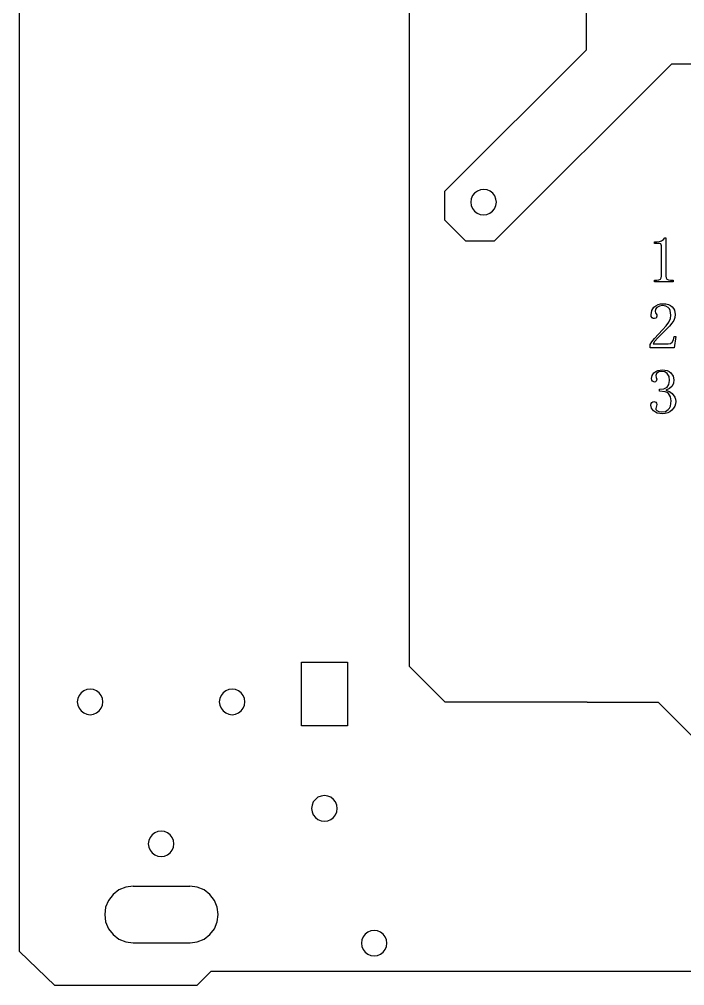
# Model space of a CAD drawing. Header units: inches. Extents: x -310 to 310, y -185 to 185.
# Drawn here: x -310.5 to -216.7, y -185 to -48.7 of the extents above; entities that cross this region are included whole.
import ezdxf

# ---------------------------------------------------------------- set-up
doc = ezdxf.new("R2010")
doc.units = ezdxf.units.IN
doc.header["$MEASUREMENT"] = 0

msp = doc.modelspace()

# ---------------------------------------------------------------- linework, layer by layer
for p, q in [((-310.47, -180.22), (-310.47, 179.97)), ((-255.47, -140.03), (-255.47, 139.97)), ((-230.54, -53.03), (-230.54, -33.03)), ((-250.54, -73.03), (-230.54, -53.03)), ((-243.54, -80.03), (-218.54, -55.03)), ((-218.54, -55.03), (-62.54, -55.03)), ((-250.54, -73.03), (-250.54, -77.03)), ((-246.31, -73.23), (-246.6, -73.6)), ((-245.93, -72.95), (-246.31, -73.23)), ((-245.5, -72.78), (-245.93, -72.95)), ((-245.03, -72.72), (-245.5, -72.78)), ((-244.57, -72.79), (-245.03, -72.72)), ((-244.13, -72.97), (-244.57, -72.79)), ((-243.77, -73.26), (-244.13, -72.97)), ((-243.48, -73.64), (-243.77, -73.26)), ((-246.79, -74.04), (-246.85, -74.5)), ((-246.85, -74.5), (-246.8, -74.97)), ((-246.6, -73.6), (-246.79, -74.04)), ((-243.31, -74.08), (-243.48, -73.64)), ((-243.32, -75.01), (-243.25, -74.54)), ((-243.25, -74.54), (-243.31, -74.08)), ((-246.8, -74.97), (-246.62, -75.4)), ((-246.62, -75.4), (-246.34, -75.78)), ((-246.34, -75.78), (-245.97, -76.07)), ((-245.97, -76.07), (-245.54, -76.25)), ((-245.54, -76.25), (-245.07, -76.32)), ((-245.07, -76.32), (-244.61, -76.27)), ((-244.61, -76.27), (-244.17, -76.09)), ((-244.17, -76.09), (-243.79, -75.81)), ((-243.79, -75.81), (-243.5, -75.44)), ((-243.5, -75.44), (-243.32, -75.01)), ((-250.54, -77.03), (-247.54, -80.03)), ((-245.47, -80.03), (-247.54, -80.03)), ((-243.54, -80.03), (-245.47, -80.03)), ((-220.98, -80.33), (-220.98, -80.11)), ((-220.98, -80.11), (-220.66, -80.11)), ((-220.33, -80.33), (-220.98, -80.33)), ((-220.66, -80.11), (-220.27, -80.07)), ((-220.06, -80.41), (-220.33, -80.33)), ((-220.27, -80.07), (-219.96, -79.97)), ((-219.97, -80.66), (-220.06, -80.41)), ((-219.96, -79.97), (-219.71, -79.78)), ((-219.71, -79.78), (-219.53, -79.53)), ((-219.53, -79.53), (-219.38, -79.53)), ((-219.38, -79.53), (-219.38, -84.95)), ((-219.97, -84.95), (-219.97, -80.66)), ((-220.98, -85.75), (-220.98, -85.53)), ((-220.98, -85.53), (-220.66, -85.53)), ((-218.33, -85.75), (-220.98, -85.75)), ((-220.66, -85.53), (-220.35, -85.49)), ((-220.35, -85.49), (-220.14, -85.38)), ((-220.14, -85.38), (-220.01, -85.2)), ((-220.01, -85.2), (-219.97, -84.95)), ((-219.38, -84.95), (-219.34, -85.2)), ((-219.34, -85.2), (-219.21, -85.38)), ((-219.21, -85.38), (-219, -85.49)), ((-219, -85.49), (-218.69, -85.53)), ((-218.69, -85.53), (-218.33, -85.53)), ((-218.33, -85.53), (-218.33, -85.75)), ((-221.46, -90.4), (-221.36, -89.81)), ((-221.36, -89.81), (-221.06, -89.35)), ((-221.06, -89.35), (-220.77, -89.12)), ((-220.82, -89.63), (-220.87, -89.93)), ((-220.87, -89.93), (-220.84, -90.13)), ((-220.66, -89.38), (-220.82, -89.63)), ((-220.77, -89.12), (-220.46, -88.97)), ((-220.28, -89.17), (-220.66, -89.38)), ((-220.46, -88.97), (-220.12, -88.87)), ((-219.82, -89.09), (-220.28, -89.17)), ((-220.12, -88.87), (-219.75, -88.84)), ((-219.37, -89.17), (-219.82, -89.09)), ((-219.75, -88.84), (-219.35, -88.87)), ((-219.02, -89.38), (-219.37, -89.17)), ((-219.35, -88.87), (-219.01, -88.95)), ((-218.86, -89.57), (-219.02, -89.38)), ((-219.01, -88.95), (-218.72, -89.08)), ((-218.75, -89.81), (-218.86, -89.57)), ((-218.66, -90.44), (-218.75, -89.81)), ((-218.72, -89.08), (-218.47, -89.27)), ((-218.47, -89.27), (-218.28, -89.51)), ((-218.28, -89.51), (-218.15, -89.77)), ((-218.15, -89.77), (-218.04, -90.37)), ((-221.42, -90.66), (-221.46, -90.4)), ((-221.31, -90.84), (-221.42, -90.66)), ((-221.17, -90.92), (-221.31, -90.84)), ((-220.98, -90.95), (-221.17, -90.92)), ((-220.71, -90.86), (-220.98, -90.95)), ((-220.84, -90.13), (-220.73, -90.29)), ((-220.73, -90.29), (-220.65, -90.42)), ((-220.62, -90.58), (-220.71, -90.86)), ((-220.65, -90.42), (-220.62, -90.58)), ((-218.96, -91.44), (-218.73, -90.92)), ((-218.73, -90.92), (-218.66, -90.44)), ((-218.25, -91.19), (-218.51, -91.6)), ((-218.09, -90.78), (-218.25, -91.19)), ((-218.04, -90.37), (-218.09, -90.78)), ((-220.97, -93.73), (-219.86, -92.55)), ((-218.87, -92), (-220.5, -93.65)), ((-219.86, -92.55), (-219.33, -91.98)), ((-219.33, -91.98), (-218.96, -91.44)), ((-218.51, -91.6), (-218.87, -92)), ((-221.34, -94.2), (-220.97, -93.73)), ((-220.5, -93.65), (-220.95, -94.18)), ((-218.48, -94.26), (-218.3, -93.94)), ((-218.3, -93.94), (-218.18, -93.49)), ((-218.18, -93.49), (-217.97, -93.49)), ((-217.97, -93.49), (-218.18, -95.06)), ((-221.57, -94.58), (-221.34, -94.2)), ((-221.57, -95.06), (-221.57, -94.58)), ((-218.18, -95.06), (-221.57, -95.06)), ((-220.95, -94.18), (-221.17, -94.51)), ((-221.17, -94.51), (-219.02, -94.51)), ((-219.02, -94.51), (-218.72, -94.45)), ((-218.72, -94.45), (-218.48, -94.26)), ((-221.38, -99.38), (-221.3, -98.95)), ((-221.35, -99.61), (-221.38, -99.38)), ((-221.3, -98.95), (-221.06, -98.58)), ((-221.06, -98.58), (-220.8, -98.39)), ((-220.8, -98.39), (-220.51, -98.26)), ((-220.69, -98.69), (-220.8, -98.95)), ((-220.8, -98.95), (-220.73, -99.24)), ((-220.66, -99.49), (-220.74, -99.79)), ((-220.73, -99.24), (-220.66, -99.49)), ((-220.35, -98.47), (-220.69, -98.69)), ((-220.51, -98.26), (-219.82, -98.15)), ((-219.97, -98.4), (-220.35, -98.47)), ((-219.51, -98.47), (-219.97, -98.4)), ((-219.82, -98.15), (-219.17, -98.26)), ((-219.17, -98.69), (-219.51, -98.47)), ((-219.17, -98.26), (-218.89, -98.39)), ((-218.92, -99.12), (-219.17, -98.69)), ((-218.84, -99.67), (-218.92, -99.12)), ((-218.89, -98.39), (-218.66, -98.58)), ((-218.66, -98.58), (-218.33, -99.05)), ((-218.33, -99.05), (-218.22, -99.57)), ((-221.24, -99.78), (-221.35, -99.61)), ((-220.98, -99.89), (-221.24, -99.78)), ((-220.84, -99.87), (-220.98, -99.89)), ((-220.74, -99.79), (-220.84, -99.87)), ((-220.26, -100.91), (-219.64, -100.83)), ((-219.64, -100.83), (-219.19, -100.6)), ((-218.85, -100.78), (-219.35, -101.02)), ((-219.19, -100.6), (-218.93, -100.22)), ((-218.93, -100.22), (-218.84, -99.67)), ((-218.5, -100.46), (-218.85, -100.78)), ((-218.29, -100.05), (-218.5, -100.46)), ((-218.22, -99.57), (-218.29, -100.05)), ((-220.26, -101.17), (-220.26, -100.91)), ((-219.48, -101.26), (-220.26, -101.17)), ((-219.2, -101.37), (-219.48, -101.26)), ((-219.35, -101.02), (-218.84, -101.23)), ((-218.98, -101.53), (-219.2, -101.37)), ((-218.71, -101.97), (-218.98, -101.53)), ((-218.84, -101.23), (-218.47, -101.49)), ((-218.62, -102.55), (-218.71, -101.97)), ((-218.47, -101.49), (-218.09, -102.03)), ((-218.09, -102.03), (-218, -102.32)), ((-221.49, -103.17), (-221.46, -102.94)), ((-221.39, -103.58), (-221.49, -103.17)), ((-221.46, -102.94), (-221.35, -102.77)), ((-221.09, -103.97), (-221.39, -103.58)), ((-221.35, -102.77), (-221.2, -102.66)), ((-221.2, -102.66), (-221.06, -102.62)), ((-221.06, -102.62), (-220.8, -102.73)), ((-220.8, -102.73), (-220.69, -102.88)), ((-220.69, -103.27), (-220.8, -103.6)), ((-220.69, -102.88), (-220.66, -103.06)), ((-220.66, -103.06), (-220.69, -103.27)), ((-219.02, -103.78), (-218.85, -103.57)), ((-218.85, -103.57), (-218.72, -103.29)), ((-218.72, -103.29), (-218.62, -102.55)), ((-218.1, -103.29), (-218.27, -103.59)), ((-218, -102.97), (-218.1, -103.29)), ((-218, -102.32), (-217.97, -102.62)), ((-217.97, -102.62), (-218, -102.97)), ((-220.85, -104.14), (-221.09, -103.97)), ((-220.57, -104.27), (-220.85, -104.14)), ((-220.8, -103.6), (-220.77, -103.75)), ((-220.77, -103.75), (-220.66, -103.89)), ((-220.66, -103.89), (-220.35, -104.06)), ((-219.89, -104.37), (-220.57, -104.27)), ((-220.35, -104.06), (-219.93, -104.11)), ((-219.93, -104.11), (-219.41, -104.03)), ((-219.48, -104.33), (-219.89, -104.37)), ((-219.11, -104.24), (-219.48, -104.33)), ((-219.41, -104.03), (-219.02, -103.78)), ((-218.79, -104.08), (-219.11, -104.24)), ((-218.51, -103.86), (-218.79, -104.08)), ((-218.27, -103.59), (-218.51, -103.86)), ((-270.72, -148.38), (-270.72, -139.38)), ((-270.72, -139.38), (-264.22, -139.38)), ((-264.22, -139.38), (-264.22, -148.38)), ((-250.47, -145.03), (-255.47, -140.03)), ((-302.06, -144.11), (-302.24, -144.55)), ((-301.78, -143.74), (-302.06, -144.11)), ((-301.4, -143.45), (-301.78, -143.74)), ((-300.97, -143.27), (-301.4, -143.45)), ((-300.5, -143.21), (-300.97, -143.27)), ((-300.04, -143.27), (-300.5, -143.21)), ((-299.6, -143.45), (-300.04, -143.27)), ((-299.23, -143.74), (-299.6, -143.45)), ((-298.94, -144.11), (-299.23, -143.74)), ((-298.76, -144.55), (-298.94, -144.11)), ((-282.05, -144.11), (-282.23, -144.55)), ((-281.76, -143.74), (-282.05, -144.11)), ((-281.39, -143.45), (-281.76, -143.74)), ((-280.95, -143.27), (-281.39, -143.45)), ((-280.49, -143.21), (-280.95, -143.27)), ((-280.02, -143.27), (-280.49, -143.21)), ((-279.59, -143.45), (-280.02, -143.27)), ((-279.22, -143.74), (-279.59, -143.45)), ((-278.93, -144.11), (-279.22, -143.74)), ((-278.75, -144.55), (-278.93, -144.11)), ((-302.24, -144.55), (-302.3, -145.01)), ((-302.3, -145.01), (-302.24, -145.48)), ((-302.24, -145.48), (-302.06, -145.91)), ((-298.94, -145.91), (-298.76, -145.48)), ((-298.7, -145.01), (-298.76, -144.55)), ((-298.76, -145.48), (-298.7, -145.01)), ((-282.23, -144.55), (-282.29, -145.01)), ((-282.29, -145.01), (-282.23, -145.48)), ((-282.23, -145.48), (-282.05, -145.91)), ((-278.93, -145.91), (-278.75, -145.48)), ((-278.69, -145.01), (-278.75, -144.55)), ((-278.75, -145.48), (-278.69, -145.01)), ((-230.47, -145.03), (-250.47, -145.03)), ((-230.47, -145.03), (-220.47, -145.03)), ((-220.47, -145.03), (-215.47, -150.03)), ((-302.06, -145.91), (-301.78, -146.28)), ((-301.78, -146.28), (-301.4, -146.57)), ((-301.4, -146.57), (-300.97, -146.75)), ((-300.97, -146.75), (-300.5, -146.81)), ((-300.5, -146.81), (-300.04, -146.75)), ((-300.04, -146.75), (-299.6, -146.57)), ((-299.6, -146.57), (-299.23, -146.28)), ((-299.23, -146.28), (-298.94, -145.91)), ((-282.05, -145.91), (-281.76, -146.28)), ((-281.76, -146.28), (-281.39, -146.57)), ((-281.39, -146.57), (-280.95, -146.75)), ((-280.95, -146.75), (-280.49, -146.81)), ((-280.49, -146.81), (-280.02, -146.75)), ((-280.02, -146.75), (-279.59, -146.57)), ((-279.59, -146.57), (-279.22, -146.28)), ((-279.22, -146.28), (-278.93, -145.91)), ((-264.22, -148.38), (-270.72, -148.38)), ((-269.05, -159.12), (-269.23, -159.56)), ((-268.76, -158.75), (-269.05, -159.12)), ((-268.39, -158.46), (-268.76, -158.75)), ((-267.95, -158.28), (-268.39, -158.46)), ((-267.49, -158.22), (-267.95, -158.28)), ((-267.02, -158.28), (-267.49, -158.22)), ((-266.59, -158.46), (-267.02, -158.28)), ((-266.22, -158.75), (-266.59, -158.46)), ((-265.93, -159.12), (-266.22, -158.75)), ((-265.75, -159.56), (-265.93, -159.12)), ((-269.23, -159.56), (-269.29, -160.02)), ((-269.29, -160.02), (-269.23, -160.49)), ((-269.23, -160.49), (-269.05, -160.92)), ((-265.93, -160.92), (-265.75, -160.49)), ((-265.69, -160.02), (-265.75, -159.56)), ((-265.75, -160.49), (-265.69, -160.02)), ((-269.05, -160.92), (-268.76, -161.29)), ((-268.76, -161.29), (-268.39, -161.58)), ((-268.39, -161.58), (-267.95, -161.76)), ((-267.95, -161.76), (-267.49, -161.82)), ((-267.49, -161.82), (-267.02, -161.76)), ((-267.02, -161.76), (-266.59, -161.58)), ((-266.59, -161.58), (-266.22, -161.29)), ((-266.22, -161.29), (-265.93, -160.92)), ((-291.4, -163.47), (-291.77, -163.75)), ((-290.96, -163.29), (-291.4, -163.47)), ((-290.5, -163.22), (-290.96, -163.29)), ((-290.03, -163.29), (-290.5, -163.22)), ((-289.6, -163.47), (-290.03, -163.29)), ((-289.22, -163.75), (-289.6, -163.47)), ((-292.23, -164.56), (-292.3, -165.03)), ((-292.05, -164.13), (-292.23, -164.56)), ((-291.77, -163.75), (-292.05, -164.13)), ((-288.94, -164.12), (-289.22, -163.75)), ((-288.76, -164.56), (-288.94, -164.12)), ((-288.7, -165.02), (-288.76, -164.56)), ((-292.3, -165.03), (-292.23, -165.49)), ((-292.23, -165.49), (-292.05, -165.93)), ((-292.05, -165.93), (-291.77, -166.3)), ((-289.22, -166.3), (-288.94, -165.92)), ((-288.94, -165.92), (-288.76, -165.49)), ((-288.76, -165.49), (-288.7, -165.02)), ((-291.77, -166.3), (-291.4, -166.58)), ((-291.4, -166.58), (-290.96, -166.76)), ((-290.96, -166.76), (-290.5, -166.82)), ((-290.5, -166.82), (-290.03, -166.76)), ((-290.03, -166.76), (-289.6, -166.58)), ((-289.6, -166.58), (-289.22, -166.3)), ((-296.44, -171.53), (-297.27, -172.17)), ((-295.48, -171.13), (-296.44, -171.53)), ((-294.44, -171), (-295.48, -171.13)), ((-294.44, -171), (-286.45, -171)), ((-285.41, -171.13), (-286.45, -171)), ((-284.45, -171.53), (-285.41, -171.13)), ((-283.62, -172.17), (-284.45, -171.53)), ((-297.91, -173), (-298.31, -173.96)), ((-297.27, -172.17), (-297.91, -173)), ((-282.98, -173), (-283.62, -172.17)), ((-282.59, -173.96), (-282.98, -173)), ((-298.31, -173.96), (-298.44, -175)), ((-282.45, -175), (-282.59, -173.96)), ((-298.44, -175), (-298.31, -176.03)), ((-282.59, -176.03), (-282.45, -175)), ((-298.31, -176.03), (-297.91, -177)), ((-297.91, -177), (-297.27, -177.82)), ((-283.62, -177.82), (-282.98, -177)), ((-282.98, -177), (-282.59, -176.03)), ((-297.27, -177.82), (-296.44, -178.46)), ((-296.44, -178.46), (-295.48, -178.86)), ((-285.41, -178.86), (-284.45, -178.46)), ((-284.45, -178.46), (-283.62, -177.82)), ((-262.03, -178.13), (-262.21, -178.57)), ((-261.74, -177.76), (-262.03, -178.13)), ((-261.37, -177.47), (-261.74, -177.76)), ((-260.94, -177.29), (-261.37, -177.47)), ((-260.47, -177.23), (-260.94, -177.29)), ((-260.01, -177.29), (-260.47, -177.23)), ((-259.57, -177.47), (-260.01, -177.29)), ((-259.2, -177.76), (-259.57, -177.47)), ((-258.91, -178.13), (-259.2, -177.76)), ((-258.73, -178.57), (-258.91, -178.13)), ((-295.48, -178.86), (-294.44, -179)), ((-294.44, -179), (-286.38, -179)), ((-286.38, -179), (-285.41, -178.86)), ((-262.21, -178.57), (-262.27, -179.03)), ((-262.27, -179.03), (-262.21, -179.5)), ((-262.21, -179.5), (-262.03, -179.93)), ((-258.91, -179.93), (-258.73, -179.5)), ((-258.67, -179.03), (-258.73, -178.57)), ((-258.73, -179.5), (-258.67, -179.03)), ((-305.47, -185.03), (-310.47, -180.22)), ((-262.03, -179.93), (-261.74, -180.3)), ((-261.74, -180.3), (-261.37, -180.59)), ((-261.37, -180.59), (-260.94, -180.77)), ((-260.94, -180.77), (-260.47, -180.83)), ((-260.47, -180.83), (-260.01, -180.77)), ((-260.01, -180.77), (-259.57, -180.59)), ((-259.57, -180.59), (-259.2, -180.3)), ((-259.2, -180.3), (-258.91, -179.93)), ((-283.47, -183.03), (-285.47, -185.03)), ((32.53, -183.03), (-283.47, -183.03)), ((-285.47, -185.03), (-305.47, -185.03))]:
    msp.add_line(p, q)

doc.saveas('drawing.dxf')
